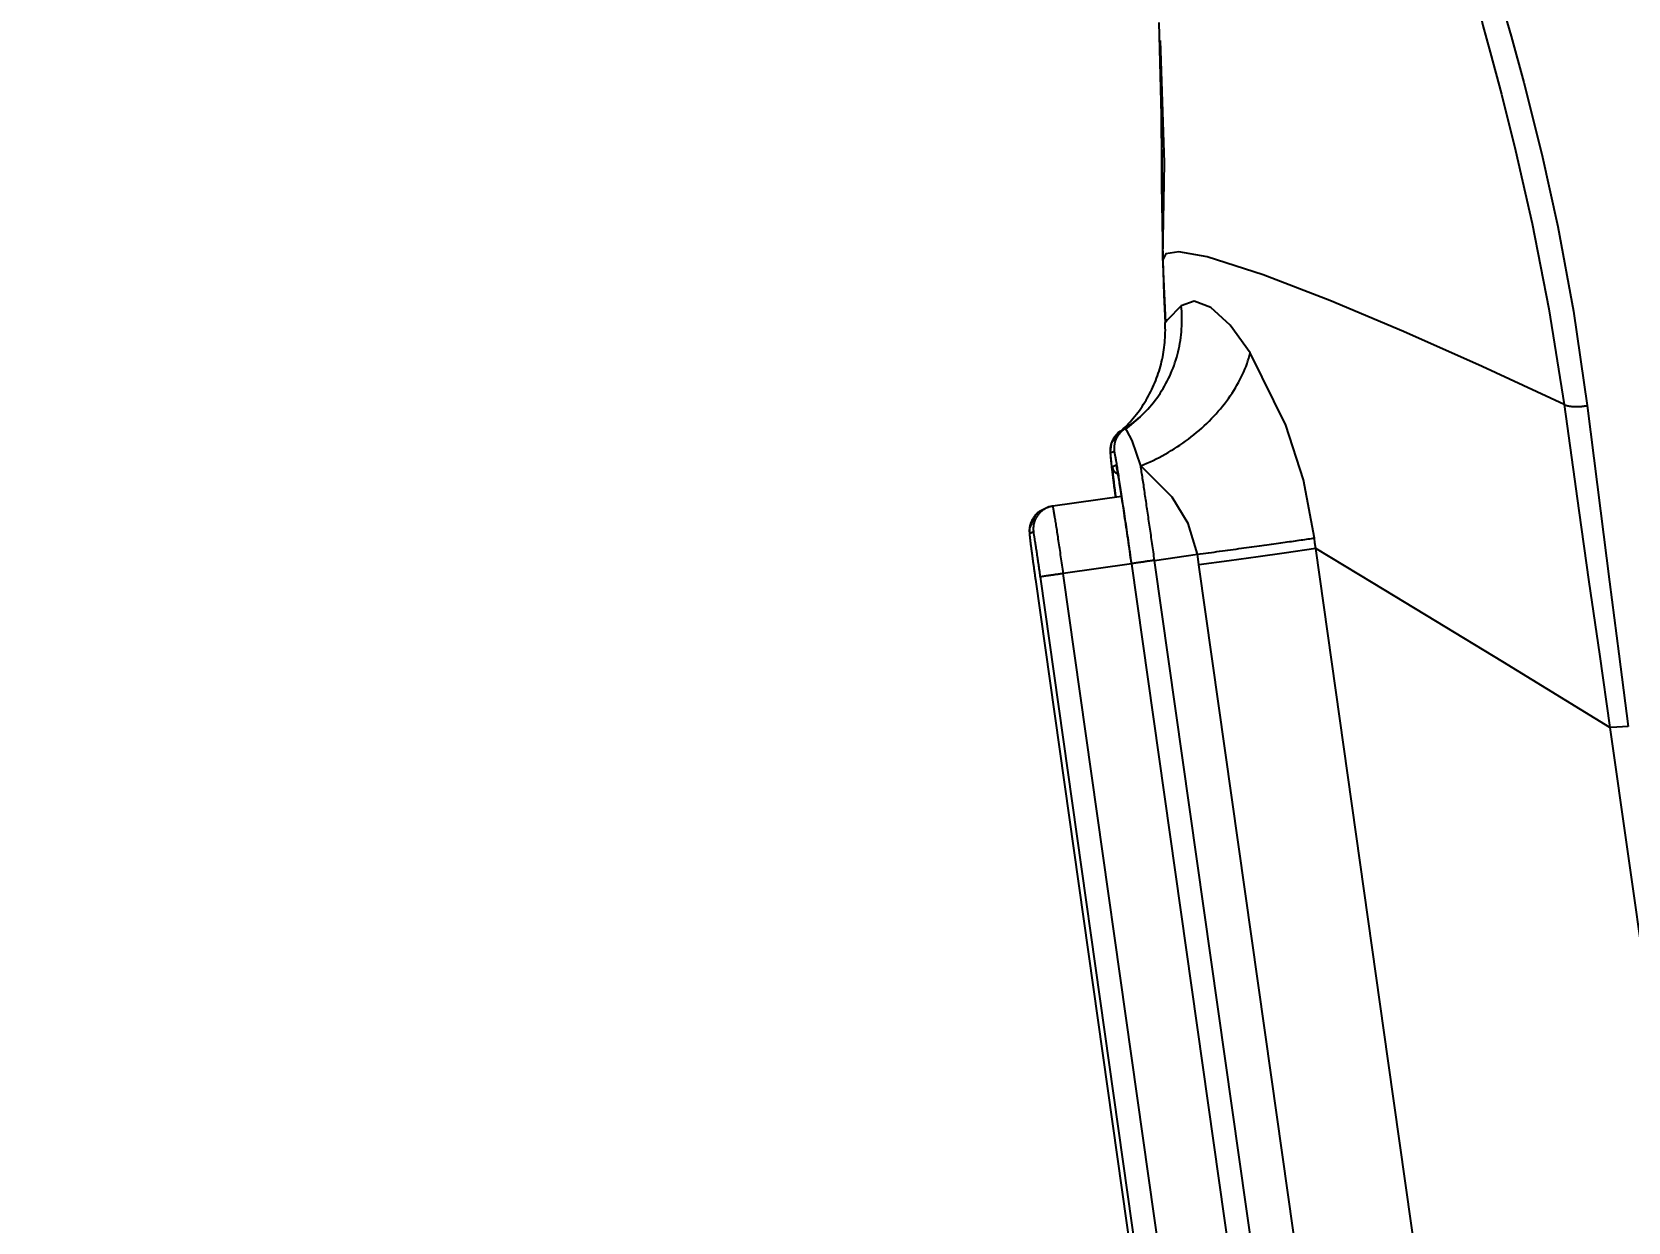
# Model space of a CAD drawing. Extents: x 5051 to 8526, y -300 to 2247.
# Drawn here: x 7197.17 to 7232.12, y 1172.83 to 1198.9 of the extents above; entities that cross this region are included whole.
import ezdxf

# ---------------------------------------------------------------- set-up
doc = ezdxf.new("R2010")
doc.units = 0
doc.header["$LTSCALE"] = 4
doc.header["$MEASUREMENT"] = 0
doc.header["$PDMODE"] = 3
doc.header["$PDSIZE"] = -10
doc.layers.get('0').update_dxf_attribs({"linetype": 'CONTINUOUS'})
doc.layers.get('DEFPOINTS').update_dxf_attribs({"linetype": 'CONTINUOUS'})
doc.layers.add('1', color=7, linetype='CONTINUOUS', true_color=0xffffff)
doc.styles.add('Daelim Dimension', font='NanumGothic.ttf')
doc.dimstyles.new('DEFAULT', dxfattribs={"dimscale": 2, "dimtxt": 2, "dimasz": 2, "dimexe": 0, "dimexo": 2, "dimgap": 1, "dimtad": 1, "dimdec": 1, "dimzin": 9, "dimdsep": 46, "dimtxsty": 'Daelim Dimension', "dimcen": 0.5, "dimclrd": 252, "dimclre": 252, "dimclrt": 3, "dimadec": 1, "dimazin": 0, "dimtfac": 1, "dimtdec": 1, "dimtix": 1, "dimtmove": 0, "dimatfit": 3, "dimfxl": 1, "dimtolj": 1, "dimtzin": 1, "dimlwd": 9, "dimlwe": 9, "dimarcsym": 0})

# ---------------------------------------------------------------- blocks, each defined once
blk = doc.blocks.new('*D13')
at = {"color": 5, "lineweight": 9, "ltscale": 0.5, "transparency": 16777216}
for p, q in [((7201.167, 1456.886), (7561.306, 1456.886)), ((7559.306, 1448.886), (7559.306, 360.442)), ((7359.221, 352.442), (7561.306, 352.442))]:
    blk.add_line(p, q, dxfattribs=at)
at = {"color": 5, "ltscale": 0.5, "transparency": 16777216}
for points in [[(7557.973, 1448.886), (7560.639, 1448.886), (7559.306, 1456.886)], [(7557.973, 360.442), (7560.639, 360.442), (7559.306, 352.442)]]:
    blk.add_solid(points, dxfattribs=at)
at = {"layer": 'DEFPOINTS', "color": 0, "ltscale": 0.5, "transparency": 16777216}
for p in [(7197.167, 1456.886), (7355.221, 352.442), (7559.306, 352.442)]:
    blk.add_point(p, dxfattribs=at)
at = {"color": 7, "ltscale": 0.5, "transparency": 16777216, "insert": (7543.601, 904.664), "char_height": 20, "attachment_point": 5, "rotation": 90, "style": 'Daelim Dimension'}
blk.add_mtext('\\A1;(1100)', dxfattribs=at)

msp = doc.modelspace()

# ---------------------------------------------------------------- linework, layer by layer
at = {"layer": '1', "color": 7, "linetype": 'Continuous'}
for p, q in [((7220.87, 1189.714), (7220.784, 1189.672)), ((7220.826, 1189.375), (7220.912, 1189.417)), ((7219.375, 1188.468), (7219.289, 1188.425)), ((7221.031, 1188.727), (7219.525, 1188.514)), ((7219.1, 1187.948), (7219.014, 1187.906)), ((7221.752, 1187.326), (7222.691, 1187.459)), ((7221.248, 1187.249), (7219.753, 1187.037)), ((7221.247, 1187.252), (7224.89, 1161.508)), ((7224.894, 1161.51), (7221.251, 1187.253)), ((7225.395, 1161.583), (7221.752, 1187.326)), ((7219.141, 1186.91), (7222.784, 1161.167)), ((7222.895, 1161.221), (7219.252, 1186.964)), ((7223.396, 1161.294), (7219.753, 1187.037)), ((7231.725, 1183.668), (7246.81, 1077.066))]:
    msp.add_line(p, q, dxfattribs=at)
for points in [[(7221.847, 1199.109, 0), (7221.903, 1196.785, 0), (7221.918, 1194.964, 0)], [(7228.892, 1199.282, 0), (7228.942, 1199.045, 0), (7229.099, 1198.458, 0), (7229.346, 1197.538, 0), (7229.657, 1196.306, 0), (7230.021, 1194.708, 0), (7230.387, 1192.836, 0), (7230.719, 1190.741, 0)], [(7229.44, 1199.232, 0), (7229.562, 1198.812, 0), (7229.84, 1197.799, 0), (7230.233, 1196.229, 0), (7230.582, 1194.642, 0), (7230.925, 1192.789, 0), (7231.226, 1190.719, 0)], [(7221.871, 1198.715, 0), (7221.963, 1196.038, 0), (7221.927, 1193.939, 0)], [(7221.893, 1197.59, 0), (7221.904, 1195.545, 0), (7221.93, 1193.914, 0)], [(7230.719, 1190.741, 0), (7228.924, 1191.576, 0), (7227.206, 1192.343, 0), (7225.591, 1193.023, 0), (7224.129, 1193.585, 0), (7222.907, 1193.974, 0), (7222.286, 1194.087, 0), (7222.001, 1194.042, 0), (7221.93, 1193.914, 0)], [(7221.926, 1193.966, 0), (7221.994, 1192.541, 0)], [(7221.93, 1193.914, 0), (7221.955, 1193.141, 0), (7221.983, 1192.528, 0)], [(7223.846, 1191.872, 0), (7223.406, 1192.478, 0), (7222.985, 1192.865, 0), (7222.619, 1193.007, 0), (7222.335, 1192.904, 0)], [(7221.088, 1190.2, 0), (7221.139, 1190.235, 0), (7221.19, 1190.271, 0), (7221.239, 1190.308, 0), (7221.288, 1190.346, 0), (7221.336, 1190.385, 0), (7221.383, 1190.426, 0), (7221.429, 1190.467, 0), (7221.474, 1190.509, 0), (7221.518, 1190.553, 0), (7221.562, 1190.597, 0), (7221.604, 1190.642, 0), (7221.645, 1190.689, 0), (7221.685, 1190.736, 0), (7221.725, 1190.784, 0), (7221.763, 1190.833, 0), (7221.8, 1190.883, 0), (7221.836, 1190.933, 0), (7221.871, 1190.985, 0), (7221.905, 1191.037, 0), (7221.937, 1191.09, 0), (7221.969, 1191.144, 0), (7221.999, 1191.198, 0), (7222.029, 1191.253, 0), (7222.056, 1191.309, 0), (7222.083, 1191.365, 0), (7222.109, 1191.422, 0), (7222.133, 1191.48, 0), (7222.156, 1191.538, 0), (7222.178, 1191.597, 0), (7222.199, 1191.656, 0), (7222.218, 1191.716, 0), (7222.236, 1191.776, 0), (7222.253, 1191.837, 0), (7222.268, 1191.898, 0), (7222.282, 1191.959, 0), (7222.295, 1192.021, 0), (7222.307, 1192.083, 0), (7222.317, 1192.145, 0), (7222.326, 1192.208, 0), (7222.333, 1192.27, 0), (7222.34, 1192.333, 0), (7222.344, 1192.397, 0), (7222.348, 1192.46, 0), (7222.35, 1192.523, 0), (7222.351, 1192.587, 0), (7222.35, 1192.65, 0), (7222.349, 1192.714, 0), (7222.346, 1192.777, 0), (7222.341, 1192.841, 0), (7222.335, 1192.904, 0)], [(7222.335, 1192.904, 0), (7222.038, 1192.593, 0), (7221.983, 1192.528, 0)], [(7220.988, 1190.135, 0), (7221.028, 1190.171, 0), (7221.067, 1190.208, 0), (7221.105, 1190.246, 0), (7221.143, 1190.284, 0), (7221.18, 1190.323, 0), (7221.216, 1190.362, 0), (7221.251, 1190.402, 0), (7221.286, 1190.443, 0), (7221.32, 1190.484, 0), (7221.354, 1190.526, 0), (7221.386, 1190.569, 0), (7221.418, 1190.612, 0), (7221.449, 1190.656, 0), (7221.479, 1190.7, 0), (7221.509, 1190.745, 0), (7221.537, 1190.79, 0), (7221.565, 1190.836, 0), (7221.592, 1190.882, 0), (7221.618, 1190.929, 0), (7221.644, 1190.976, 0), (7221.668, 1191.024, 0), (7221.692, 1191.072, 0), (7221.715, 1191.12, 0), (7221.736, 1191.169, 0), (7221.758, 1191.219, 0), (7221.778, 1191.268, 0), (7221.797, 1191.318, 0), (7221.815, 1191.369, 0), (7221.833, 1191.419, 0), (7221.849, 1191.47, 0), (7221.865, 1191.522, 0), (7221.88, 1191.573, 0), (7221.893, 1191.625, 0), (7221.906, 1191.677, 0), (7221.918, 1191.729, 0), (7221.929, 1191.782, 0), (7221.939, 1191.834, 0), (7221.948, 1191.887, 0), (7221.956, 1191.94, 0), (7221.964, 1191.993, 0), (7221.97, 1192.046, 0), (7221.975, 1192.1, 0), (7221.98, 1192.153, 0), (7221.983, 1192.207, 0), (7221.985, 1192.26, 0), (7221.987, 1192.314, 0), (7221.988, 1192.367, 0), (7221.987, 1192.421, 0), (7221.986, 1192.475, 0), (7221.983, 1192.528, 0)], [(7221.983, 1192.528, 0), (7221.983, 1192.529, 0), (7221.983, 1192.531, 0), (7221.985, 1192.538, 0)], [(7221.448, 1189.397, 0), (7221.516, 1189.424, 0), (7221.584, 1189.453, 0), (7221.652, 1189.484, 0), (7221.72, 1189.515, 0), (7221.787, 1189.548, 0), (7221.854, 1189.582, 0), (7221.921, 1189.617, 0), (7221.987, 1189.654, 0), (7222.052, 1189.691, 0), (7222.117, 1189.73, 0), (7222.182, 1189.77, 0), (7222.245, 1189.811, 0), (7222.308, 1189.853, 0), (7222.371, 1189.896, 0), (7222.432, 1189.94, 0), (7222.493, 1189.985, 0), (7222.553, 1190.032, 0), (7222.612, 1190.079, 0), (7222.67, 1190.126, 0), (7222.727, 1190.175, 0), (7222.783, 1190.225, 0), (7222.838, 1190.275, 0), (7222.893, 1190.326, 0), (7222.946, 1190.378, 0), (7222.998, 1190.431, 0), (7223.048, 1190.484, 0), (7223.098, 1190.538, 0), (7223.146, 1190.593, 0), (7223.193, 1190.648, 0), (7223.239, 1190.703, 0), (7223.283, 1190.759, 0), (7223.327, 1190.816, 0), (7223.368, 1190.873, 0), (7223.409, 1190.93, 0), (7223.448, 1190.988, 0), (7223.485, 1191.046, 0), (7223.521, 1191.105, 0), (7223.556, 1191.163, 0), (7223.589, 1191.222, 0), (7223.62, 1191.281, 0), (7223.65, 1191.34, 0), (7223.678, 1191.399, 0), (7223.705, 1191.459, 0), (7223.73, 1191.518, 0), (7223.754, 1191.577, 0), (7223.776, 1191.636, 0), (7223.796, 1191.695, 0), (7223.814, 1191.754, 0), (7223.831, 1191.813, 0), (7223.846, 1191.872, 0)], [(7225.252, 1187.815, 0), (7225.011, 1189.089, 0), (7224.629, 1190.287, 0), (7223.846, 1191.872, 0)], [(7230.719, 1190.741, 0), (7230.726, 1190.738, 0), (7230.733, 1190.735, 0), (7230.74, 1190.733, 0), (7230.748, 1190.73, 0), (7230.756, 1190.727, 0), (7230.763, 1190.724, 0), (7230.772, 1190.722, 0), (7230.78, 1190.72, 0), (7230.788, 1190.717, 0), (7230.797, 1190.715, 0), (7230.806, 1190.713, 0), (7230.815, 1190.711, 0), (7230.824, 1190.709, 0), (7230.833, 1190.707, 0), (7230.843, 1190.706, 0), (7230.852, 1190.704, 0), (7230.862, 1190.703, 0), (7230.872, 1190.701, 0), (7230.882, 1190.7, 0), (7230.892, 1190.699, 0), (7230.903, 1190.698, 0), (7230.913, 1190.697, 0), (7230.923, 1190.696, 0), (7230.934, 1190.696, 0), (7230.945, 1190.695, 0), (7230.956, 1190.695, 0), (7230.966, 1190.695, 0), (7230.977, 1190.694, 0), (7230.988, 1190.694, 0), (7230.999, 1190.694, 0), (7231.011, 1190.694, 0), (7231.022, 1190.695, 0), (7231.033, 1190.695, 0), (7231.044, 1190.696, 0), (7231.056, 1190.696, 0), (7231.067, 1190.697, 0), (7231.078, 1190.698, 0), (7231.09, 1190.699, 0), (7231.101, 1190.7, 0), (7231.113, 1190.701, 0), (7231.124, 1190.702, 0), (7231.136, 1190.704, 0), (7231.147, 1190.705, 0), (7231.159, 1190.707, 0), (7231.17, 1190.709, 0), (7231.181, 1190.71, 0), (7231.193, 1190.712, 0), (7231.204, 1190.715, 0), (7231.215, 1190.717, 0), (7231.226, 1190.719, 0)], [(7230.719, 1190.741, 0), (7231.044, 1188.416, 0), (7231.265, 1186.856, 0), (7231.493, 1185.268, 0), (7231.725, 1183.668, 0)], [(7231.226, 1190.719, 0), (7231.517, 1188.408, 0), (7231.714, 1186.857, 0), (7231.916, 1185.277, 0), (7232.121, 1183.685, 0)], [(7221.088, 1190.2, 0), (7221.079, 1190.194, 0), (7221.07, 1190.188, 0), (7221.061, 1190.181, 0), (7221.052, 1190.174, 0), (7221.043, 1190.167, 0), (7221.035, 1190.159, 0), (7221.026, 1190.152, 0), (7221.018, 1190.144, 0), (7221.01, 1190.136, 0), (7221.002, 1190.128, 0), (7220.995, 1190.12, 0), (7220.987, 1190.111, 0), (7220.98, 1190.103, 0), (7220.973, 1190.094, 0), (7220.966, 1190.085, 0), (7220.959, 1190.076, 0), (7220.953, 1190.067, 0), (7220.947, 1190.058, 0), (7220.94, 1190.048, 0), (7220.935, 1190.039, 0), (7220.929, 1190.029, 0), (7220.924, 1190.019, 0), (7220.918, 1190.009, 0), (7220.913, 1189.999, 0), (7220.909, 1189.989, 0), (7220.904, 1189.978, 0), (7220.9, 1189.968, 0), (7220.896, 1189.957, 0), (7220.892, 1189.947, 0), (7220.889, 1189.936, 0), (7220.885, 1189.925, 0), (7220.882, 1189.915, 0), (7220.879, 1189.904, 0), (7220.877, 1189.893, 0), (7220.874, 1189.882, 0), (7220.872, 1189.871, 0), (7220.871, 1189.859, 0), (7220.869, 1189.848, 0), (7220.868, 1189.837, 0), (7220.867, 1189.826, 0), (7220.866, 1189.815, 0), (7220.865, 1189.804, 0), (7220.865, 1189.792, 0), (7220.865, 1189.781, 0), (7220.865, 1189.77, 0), (7220.865, 1189.759, 0), (7220.866, 1189.747, 0), (7220.867, 1189.736, 0), (7220.868, 1189.725, 0), (7220.87, 1189.714, 0)], [(7221.088, 1190.2, 0), (7221.019, 1190.155, 0), (7220.988, 1190.135, 0)], [(7221.448, 1189.396, 0), (7221.259, 1189.95, 0), (7221.146, 1190.169, 0), (7221.114, 1190.2, 0), (7221.088, 1190.2, 0)], [(7221.433, 1190.471, 0), (7221.097, 1190.188, 0)], [(7220.977, 1190.133, 0), (7220.798, 1189.88, 0), (7220.778, 1189.7, 0), (7220.799, 1189.481, 0)], [(7221.002, 1190.158, 0), (7220.993, 1190.152, 0), (7220.984, 1190.145, 0), (7220.975, 1190.139, 0), (7220.966, 1190.132, 0), (7220.957, 1190.125, 0), (7220.949, 1190.117, 0), (7220.94, 1190.11, 0), (7220.932, 1190.102, 0), (7220.924, 1190.094, 0), (7220.916, 1190.086, 0), (7220.908, 1190.078, 0), (7220.901, 1190.069, 0), (7220.894, 1190.061, 0), (7220.887, 1190.052, 0), (7220.88, 1190.043, 0), (7220.873, 1190.034, 0), (7220.867, 1190.025, 0), (7220.86, 1190.016, 0), (7220.854, 1190.006, 0), (7220.848, 1189.996, 0), (7220.843, 1189.987, 0), (7220.837, 1189.977, 0), (7220.832, 1189.967, 0), (7220.827, 1189.957, 0), (7220.823, 1189.946, 0), (7220.818, 1189.936, 0), (7220.814, 1189.926, 0), (7220.81, 1189.915, 0), (7220.806, 1189.905, 0), (7220.802, 1189.894, 0), (7220.799, 1189.883, 0), (7220.796, 1189.872, 0), (7220.793, 1189.861, 0), (7220.791, 1189.851, 0), (7220.788, 1189.84, 0), (7220.786, 1189.828, 0), (7220.784, 1189.817, 0), (7220.783, 1189.806, 0), (7220.781, 1189.795, 0), (7220.78, 1189.784, 0), (7220.78, 1189.773, 0), (7220.779, 1189.761, 0), (7220.779, 1189.75, 0), (7220.779, 1189.739, 0), (7220.779, 1189.728, 0), (7220.779, 1189.716, 0), (7220.78, 1189.705, 0), (7220.781, 1189.694, 0), (7220.782, 1189.683, 0), (7220.784, 1189.672, 0)], [(7220.988, 1190.135, 0), (7220.981, 1190.133, 0), (7220.981, 1190.134, 0), (7220.981, 1190.136, 0), (7221.002, 1190.158, 0)], [(7220.784, 1189.672, 0), (7220.783, 1189.671, 0), (7220.783, 1189.671, 0), (7220.783, 1189.671, 0), (7220.783, 1189.67, 0), (7220.783, 1189.669, 0), (7220.783, 1189.668, 0), (7220.782, 1189.667, 0), (7220.782, 1189.666, 0), (7220.782, 1189.665, 0), (7220.782, 1189.663, 0), (7220.782, 1189.662, 0), (7220.782, 1189.66, 0), (7220.782, 1189.658, 0), (7220.782, 1189.656, 0), (7220.782, 1189.654, 0), (7220.782, 1189.652, 0), (7220.783, 1189.649, 0), (7220.783, 1189.647, 0), (7220.783, 1189.644, 0), (7220.783, 1189.641, 0), (7220.783, 1189.638, 0), (7220.783, 1189.635, 0), (7220.784, 1189.632, 0), (7220.784, 1189.628, 0), (7220.784, 1189.625, 0), (7220.784, 1189.621, 0), (7220.785, 1189.617, 0), (7220.785, 1189.613, 0), (7220.785, 1189.609, 0), (7220.786, 1189.605, 0), (7220.786, 1189.6, 0), (7220.786, 1189.596, 0), (7220.787, 1189.591, 0), (7220.787, 1189.586, 0), (7220.788, 1189.581, 0), (7220.788, 1189.576, 0), (7220.789, 1189.571, 0), (7220.789, 1189.566, 0), (7220.79, 1189.56, 0), (7220.79, 1189.555, 0), (7220.791, 1189.549, 0), (7220.791, 1189.543, 0), (7220.792, 1189.537, 0), (7220.793, 1189.531, 0), (7220.793, 1189.524, 0), (7220.794, 1189.518, 0), (7220.795, 1189.511, 0), (7220.795, 1189.505, 0), (7220.796, 1189.498, 0), (7220.797, 1189.491, 0)], [(7220.894, 1189.612, 0), (7220.893, 1189.616, 0), (7220.892, 1189.62, 0), (7220.891, 1189.624, 0), (7220.891, 1189.628, 0), (7220.89, 1189.632, 0), (7220.889, 1189.636, 0), (7220.889, 1189.639, 0), (7220.888, 1189.643, 0), (7220.887, 1189.646, 0), (7220.886, 1189.649, 0), (7220.886, 1189.653, 0), (7220.885, 1189.656, 0), (7220.885, 1189.659, 0), (7220.884, 1189.662, 0), (7220.883, 1189.665, 0), (7220.883, 1189.668, 0), (7220.882, 1189.67, 0), (7220.882, 1189.673, 0), (7220.881, 1189.676, 0), (7220.881, 1189.678, 0), (7220.88, 1189.681, 0), (7220.879, 1189.683, 0), (7220.879, 1189.685, 0), (7220.878, 1189.687, 0), (7220.878, 1189.689, 0), (7220.878, 1189.691, 0), (7220.877, 1189.693, 0), (7220.877, 1189.695, 0), (7220.876, 1189.697, 0), (7220.876, 1189.698, 0), (7220.875, 1189.7, 0), (7220.875, 1189.702, 0), (7220.875, 1189.703, 0), (7220.874, 1189.704, 0), (7220.874, 1189.705, 0), (7220.873, 1189.707, 0), (7220.873, 1189.708, 0), (7220.873, 1189.709, 0), (7220.872, 1189.71, 0), (7220.872, 1189.71, 0), (7220.872, 1189.711, 0), (7220.872, 1189.712, 0), (7220.871, 1189.712, 0), (7220.871, 1189.713, 0), (7220.871, 1189.713, 0), (7220.871, 1189.713, 0), (7220.87, 1189.714, 0), (7220.87, 1189.714, 0), (7220.87, 1189.714, 0), (7220.87, 1189.714, 0)], [(7221.251, 1187.253, 0), (7221.242, 1187.317, 0), (7221.233, 1187.38, 0), (7221.224, 1187.443, 0), (7221.215, 1187.506, 0), (7221.206, 1187.569, 0), (7221.197, 1187.631, 0), (7221.188, 1187.694, 0), (7221.179, 1187.756, 0), (7221.17, 1187.817, 0), (7221.161, 1187.879, 0), (7221.152, 1187.939, 0), (7221.144, 1188, 0), (7221.135, 1188.06, 0), (7221.126, 1188.119, 0), (7221.118, 1188.178, 0), (7221.109, 1188.236, 0), (7221.101, 1188.294, 0), (7221.092, 1188.351, 0), (7221.084, 1188.407, 0), (7221.076, 1188.462, 0), (7221.067, 1188.517, 0), (7221.059, 1188.57, 0), (7221.051, 1188.623, 0), (7221.044, 1188.675, 0), (7221.036, 1188.726, 0), (7221.028, 1188.776, 0), (7221.021, 1188.825, 0), (7221.013, 1188.873, 0), (7221.006, 1188.92, 0), (7220.999, 1188.966, 0), (7220.992, 1189.011, 0), (7220.986, 1189.054, 0), (7220.979, 1189.097, 0), (7220.972, 1189.138, 0), (7220.966, 1189.178, 0), (7220.96, 1189.217, 0), (7220.954, 1189.254, 0), (7220.948, 1189.29, 0), (7220.943, 1189.325, 0), (7220.937, 1189.358, 0), (7220.932, 1189.39, 0), (7220.927, 1189.421, 0), (7220.922, 1189.45, 0), (7220.917, 1189.477, 0), (7220.913, 1189.504, 0), (7220.909, 1189.528, 0), (7220.905, 1189.552, 0), (7220.901, 1189.573, 0), (7220.897, 1189.594, 0), (7220.894, 1189.612, 0)], [(7220.797, 1189.491, 0), (7220.798, 1189.481, 0), (7220.799, 1189.471, 0), (7220.8, 1189.46, 0), (7220.802, 1189.449, 0), (7220.803, 1189.439, 0), (7220.804, 1189.427, 0), (7220.805, 1189.416, 0), (7220.807, 1189.404, 0), (7220.808, 1189.392, 0), (7220.81, 1189.38, 0), (7220.811, 1189.367, 0), (7220.812, 1189.355, 0), (7220.814, 1189.342, 0), (7220.816, 1189.328, 0), (7220.817, 1189.315, 0), (7220.819, 1189.301, 0), (7220.82, 1189.287, 0), (7220.822, 1189.273, 0), (7220.824, 1189.259, 0), (7220.826, 1189.244, 0), (7220.828, 1189.229, 0), (7220.829, 1189.214, 0), (7220.831, 1189.199, 0), (7220.833, 1189.184, 0), (7220.835, 1189.168, 0), (7220.837, 1189.152, 0), (7220.839, 1189.136, 0), (7220.841, 1189.119, 0), (7220.843, 1189.103, 0), (7220.845, 1189.086, 0), (7220.847, 1189.069, 0), (7220.85, 1189.051, 0), (7220.852, 1189.034, 0), (7220.854, 1189.016, 0), (7220.856, 1188.998, 0), (7220.859, 1188.98, 0), (7220.861, 1188.962, 0), (7220.863, 1188.944, 0), (7220.866, 1188.925, 0), (7220.868, 1188.906, 0), (7220.871, 1188.887, 0), (7220.873, 1188.868, 0), (7220.876, 1188.848, 0), (7220.878, 1188.829, 0), (7220.881, 1188.809, 0), (7220.883, 1188.789, 0), (7220.886, 1188.769, 0), (7220.889, 1188.748, 0), (7220.891, 1188.728, 0), (7220.894, 1188.707, 0)], [(7220.826, 1189.375, 0), (7220.825, 1189.374, 0), (7220.825, 1189.373, 0), (7220.825, 1189.371, 0), (7220.824, 1189.369, 0), (7220.824, 1189.367, 0), (7220.824, 1189.363, 0), (7220.824, 1189.359, 0), (7220.825, 1189.355, 0), (7220.825, 1189.35, 0), (7220.825, 1189.345, 0), (7220.826, 1189.339, 0), (7220.826, 1189.332, 0), (7220.827, 1189.325, 0), (7220.827, 1189.317, 0), (7220.828, 1189.309, 0), (7220.829, 1189.301, 0), (7220.83, 1189.291, 0), (7220.831, 1189.282, 0), (7220.832, 1189.271, 0), (7220.833, 1189.26, 0), (7220.834, 1189.249, 0), (7220.835, 1189.237, 0), (7220.836, 1189.225, 0), (7220.838, 1189.212, 0), (7220.839, 1189.198, 0), (7220.841, 1189.184, 0), (7220.842, 1189.17, 0), (7220.844, 1189.155, 0), (7220.846, 1189.14, 0), (7220.848, 1189.124, 0), (7220.85, 1189.107, 0), (7220.852, 1189.09, 0), (7220.854, 1189.073, 0), (7220.856, 1189.055, 0), (7220.858, 1189.037, 0), (7220.86, 1189.018, 0), (7220.863, 1188.999, 0), (7220.865, 1188.979, 0), (7220.868, 1188.959, 0), (7220.87, 1188.938, 0), (7220.873, 1188.917, 0), (7220.875, 1188.895, 0), (7220.878, 1188.873, 0), (7220.881, 1188.851, 0), (7220.884, 1188.828, 0), (7220.887, 1188.805, 0), (7220.89, 1188.781, 0), (7220.893, 1188.757, 0), (7220.896, 1188.733, 0), (7220.899, 1188.708, 0)], [(7220.826, 1189.375, 0), (7220.826, 1189.37, 0), (7220.827, 1189.366, 0), (7220.828, 1189.362, 0), (7220.829, 1189.358, 0), (7220.83, 1189.354, 0), (7220.831, 1189.349, 0), (7220.832, 1189.345, 0), (7220.833, 1189.341, 0), (7220.835, 1189.337, 0), (7220.836, 1189.333, 0), (7220.838, 1189.329, 0), (7220.839, 1189.325, 0), (7220.841, 1189.321, 0), (7220.843, 1189.317, 0), (7220.844, 1189.314, 0), (7220.846, 1189.31, 0), (7220.848, 1189.306, 0), (7220.851, 1189.302, 0), (7220.853, 1189.299, 0), (7220.855, 1189.295, 0), (7220.857, 1189.291, 0), (7220.86, 1189.288, 0), (7220.862, 1189.284, 0), (7220.865, 1189.281, 0), (7220.867, 1189.278, 0), (7220.87, 1189.274, 0), (7220.873, 1189.271, 0), (7220.876, 1189.268, 0), (7220.879, 1189.265, 0), (7220.882, 1189.262, 0), (7220.885, 1189.259, 0), (7220.888, 1189.256, 0), (7220.891, 1189.253, 0), (7220.894, 1189.25, 0), (7220.897, 1189.247, 0), (7220.901, 1189.245, 0), (7220.904, 1189.242, 0), (7220.908, 1189.24, 0), (7220.911, 1189.237, 0), (7220.915, 1189.235, 0), (7220.918, 1189.233, 0), (7220.922, 1189.23, 0), (7220.926, 1189.228, 0), (7220.929, 1189.226, 0), (7220.933, 1189.224, 0), (7220.937, 1189.222, 0), (7220.941, 1189.221, 0), (7220.945, 1189.219, 0), (7220.949, 1189.217, 0), (7220.953, 1189.216, 0)], [(7220.912, 1189.417, 0), (7220.912, 1189.416, 0), (7220.912, 1189.415, 0), (7220.912, 1189.414, 0), (7220.912, 1189.413, 0), (7220.913, 1189.412, 0), (7220.913, 1189.411, 0), (7220.913, 1189.41, 0), (7220.913, 1189.409, 0), (7220.913, 1189.408, 0), (7220.913, 1189.407, 0), (7220.914, 1189.406, 0), (7220.914, 1189.405, 0), (7220.914, 1189.404, 0), (7220.914, 1189.403, 0), (7220.914, 1189.402, 0), (7220.915, 1189.401, 0), (7220.915, 1189.4, 0), (7220.915, 1189.399, 0), (7220.915, 1189.398, 0), (7220.916, 1189.397, 0), (7220.916, 1189.396, 0), (7220.916, 1189.395, 0), (7220.916, 1189.394, 0), (7220.917, 1189.393, 0), (7220.917, 1189.392, 0), (7220.917, 1189.391, 0), (7220.917, 1189.39, 0), (7220.918, 1189.389, 0), (7220.918, 1189.388, 0), (7220.918, 1189.388, 0), (7220.918, 1189.387, 0), (7220.919, 1189.386, 0), (7220.919, 1189.385, 0), (7220.919, 1189.384, 0), (7220.92, 1189.383, 0), (7220.92, 1189.382, 0), (7220.92, 1189.381, 0), (7220.921, 1189.38, 0), (7220.921, 1189.379, 0), (7220.921, 1189.378, 0), (7220.922, 1189.377, 0), (7220.922, 1189.376, 0), (7220.922, 1189.375, 0), (7220.923, 1189.374, 0), (7220.923, 1189.373, 0), (7220.923, 1189.372, 0), (7220.924, 1189.372, 0), (7220.924, 1189.371, 0), (7220.924, 1189.37, 0), (7220.925, 1189.369, 0)], [(7221.247, 1187.252, 0), (7221.237, 1187.32, 0), (7221.228, 1187.388, 0), (7221.218, 1187.457, 0), (7221.208, 1187.525, 0), (7221.199, 1187.592, 0), (7221.189, 1187.66, 0), (7221.179, 1187.726, 0), (7221.17, 1187.793, 0), (7221.16, 1187.859, 0), (7221.151, 1187.924, 0), (7221.141, 1187.989, 0), (7221.132, 1188.053, 0), (7221.122, 1188.116, 0), (7221.113, 1188.178, 0), (7221.104, 1188.239, 0), (7221.095, 1188.299, 0), (7221.086, 1188.359, 0), (7221.078, 1188.417, 0), (7221.069, 1188.474, 0), (7221.061, 1188.529, 0), (7221.052, 1188.584, 0), (7221.044, 1188.637, 0), (7221.036, 1188.689, 0), (7221.029, 1188.739, 0), (7221.021, 1188.788, 0), (7221.014, 1188.835, 0), (7221.007, 1188.881, 0), (7221, 1188.925, 0), (7220.993, 1188.968, 0), (7220.987, 1189.008, 0), (7220.98, 1189.047, 0), (7220.974, 1189.085, 0), (7220.968, 1189.12, 0), (7220.963, 1189.154, 0), (7220.958, 1189.185, 0), (7220.953, 1189.215, 0), (7220.948, 1189.243, 0), (7220.943, 1189.269, 0), (7220.939, 1189.292, 0), (7220.935, 1189.314, 0), (7220.932, 1189.334, 0), (7220.928, 1189.352, 0), (7220.925, 1189.367, 0), (7220.922, 1189.381, 0), (7220.92, 1189.392, 0), (7220.918, 1189.401, 0), (7220.916, 1189.408, 0), (7220.914, 1189.413, 0), (7220.913, 1189.416, 0), (7220.912, 1189.417, 0)], [(7221.752, 1187.326, 0), (7221.745, 1187.372, 0), (7221.739, 1187.418, 0), (7221.732, 1187.464, 0), (7221.726, 1187.51, 0), (7221.719, 1187.556, 0), (7221.713, 1187.602, 0), (7221.706, 1187.647, 0), (7221.7, 1187.693, 0), (7221.693, 1187.739, 0), (7221.687, 1187.784, 0), (7221.68, 1187.829, 0), (7221.674, 1187.874, 0), (7221.667, 1187.919, 0), (7221.661, 1187.964, 0), (7221.654, 1188.009, 0), (7221.648, 1188.054, 0), (7221.641, 1188.098, 0), (7221.635, 1188.142, 0), (7221.629, 1188.186, 0), (7221.622, 1188.23, 0), (7221.616, 1188.274, 0), (7221.61, 1188.317, 0), (7221.603, 1188.36, 0), (7221.597, 1188.403, 0), (7221.591, 1188.445, 0), (7221.584, 1188.488, 0), (7221.578, 1188.53, 0), (7221.572, 1188.572, 0), (7221.566, 1188.613, 0), (7221.56, 1188.654, 0), (7221.554, 1188.695, 0), (7221.548, 1188.735, 0), (7221.542, 1188.776, 0), (7221.536, 1188.815, 0), (7221.53, 1188.855, 0), (7221.524, 1188.894, 0), (7221.518, 1188.932, 0), (7221.513, 1188.971, 0), (7221.507, 1189.009, 0), (7221.501, 1189.046, 0), (7221.496, 1189.083, 0), (7221.49, 1189.12, 0), (7221.485, 1189.156, 0), (7221.479, 1189.192, 0), (7221.474, 1189.227, 0), (7221.469, 1189.262, 0), (7221.463, 1189.296, 0), (7221.458, 1189.33, 0), (7221.453, 1189.364, 0), (7221.448, 1189.396, 0)], [(7222.691, 1187.459, 0), (7222.491, 1188.134, 0), (7222.137, 1188.709, 0), (7221.448, 1189.396, 0)], [(7219.375, 1188.468, 0), (7219.364, 1188.462, 0), (7219.353, 1188.456, 0), (7219.342, 1188.45, 0), (7219.331, 1188.443, 0), (7219.321, 1188.437, 0), (7219.31, 1188.43, 0), (7219.3, 1188.422, 0), (7219.29, 1188.415, 0), (7219.28, 1188.407, 0), (7219.27, 1188.399, 0), (7219.261, 1188.391, 0), (7219.252, 1188.382, 0), (7219.243, 1188.373, 0), (7219.234, 1188.364, 0), (7219.225, 1188.355, 0), (7219.217, 1188.346, 0), (7219.209, 1188.336, 0), (7219.201, 1188.326, 0), (7219.193, 1188.316, 0), (7219.186, 1188.306, 0), (7219.179, 1188.296, 0), (7219.172, 1188.285, 0), (7219.165, 1188.275, 0), (7219.159, 1188.264, 0), (7219.153, 1188.253, 0), (7219.147, 1188.242, 0), (7219.142, 1188.23, 0), (7219.137, 1188.219, 0), (7219.132, 1188.207, 0), (7219.127, 1188.196, 0), (7219.123, 1188.184, 0), (7219.119, 1188.172, 0), (7219.115, 1188.16, 0), (7219.112, 1188.148, 0), (7219.109, 1188.136, 0), (7219.106, 1188.123, 0), (7219.103, 1188.111, 0), (7219.101, 1188.099, 0), (7219.099, 1188.086, 0), (7219.098, 1188.074, 0), (7219.097, 1188.061, 0), (7219.096, 1188.049, 0), (7219.095, 1188.036, 0), (7219.095, 1188.024, 0), (7219.095, 1188.011, 0), (7219.095, 1187.998, 0), (7219.096, 1187.986, 0), (7219.097, 1187.973, 0), (7219.098, 1187.961, 0), (7219.1, 1187.948, 0)], [(7219.525, 1188.514, 0), (7219.522, 1188.513, 0), (7219.519, 1188.513, 0), (7219.515, 1188.512, 0), (7219.512, 1188.512, 0), (7219.509, 1188.511, 0), (7219.506, 1188.511, 0), (7219.503, 1188.51, 0), (7219.5, 1188.509, 0), (7219.497, 1188.509, 0), (7219.494, 1188.508, 0), (7219.491, 1188.507, 0), (7219.488, 1188.507, 0), (7219.485, 1188.506, 0), (7219.482, 1188.505, 0), (7219.478, 1188.505, 0), (7219.475, 1188.504, 0), (7219.472, 1188.503, 0), (7219.469, 1188.502, 0), (7219.466, 1188.502, 0), (7219.463, 1188.501, 0), (7219.46, 1188.5, 0), (7219.457, 1188.499, 0), (7219.454, 1188.498, 0), (7219.451, 1188.497, 0), (7219.448, 1188.496, 0), (7219.445, 1188.496, 0), (7219.442, 1188.495, 0), (7219.439, 1188.494, 0), (7219.436, 1188.493, 0), (7219.433, 1188.492, 0), (7219.43, 1188.491, 0), (7219.427, 1188.49, 0), (7219.424, 1188.488, 0), (7219.421, 1188.487, 0), (7219.418, 1188.486, 0), (7219.415, 1188.485, 0), (7219.413, 1188.484, 0), (7219.41, 1188.483, 0), (7219.407, 1188.482, 0), (7219.404, 1188.481, 0), (7219.401, 1188.479, 0), (7219.398, 1188.478, 0), (7219.395, 1188.477, 0), (7219.392, 1188.476, 0), (7219.389, 1188.474, 0), (7219.386, 1188.473, 0), (7219.384, 1188.472, 0), (7219.381, 1188.47, 0), (7219.378, 1188.469, 0), (7219.375, 1188.468, 0)], [(7219.514, 1188.511, 0), (7219.434, 1188.498, 0), (7219.375, 1188.468, 0)], [(7219.753, 1187.037, 0), (7219.747, 1187.084, 0), (7219.74, 1187.131, 0), (7219.734, 1187.177, 0), (7219.727, 1187.223, 0), (7219.72, 1187.27, 0), (7219.714, 1187.315, 0), (7219.707, 1187.361, 0), (7219.701, 1187.406, 0), (7219.694, 1187.451, 0), (7219.688, 1187.496, 0), (7219.681, 1187.54, 0), (7219.675, 1187.583, 0), (7219.668, 1187.626, 0), (7219.662, 1187.669, 0), (7219.656, 1187.711, 0), (7219.65, 1187.752, 0), (7219.644, 1187.792, 0), (7219.638, 1187.832, 0), (7219.632, 1187.871, 0), (7219.626, 1187.909, 0), (7219.621, 1187.946, 0), (7219.615, 1187.982, 0), (7219.61, 1188.017, 0), (7219.605, 1188.052, 0), (7219.599, 1188.085, 0), (7219.594, 1188.117, 0), (7219.589, 1188.148, 0), (7219.585, 1188.178, 0), (7219.58, 1188.207, 0), (7219.576, 1188.235, 0), (7219.571, 1188.262, 0), (7219.567, 1188.287, 0), (7219.563, 1188.311, 0), (7219.56, 1188.334, 0), (7219.556, 1188.356, 0), (7219.553, 1188.376, 0), (7219.549, 1188.395, 0), (7219.546, 1188.413, 0), (7219.543, 1188.429, 0), (7219.541, 1188.444, 0), (7219.538, 1188.457, 0), (7219.536, 1188.469, 0), (7219.534, 1188.48, 0), (7219.532, 1188.489, 0), (7219.53, 1188.497, 0), (7219.529, 1188.503, 0), (7219.527, 1188.508, 0), (7219.526, 1188.511, 0), (7219.525, 1188.513, 0), (7219.525, 1188.514, 0)], [(7219.289, 1188.425, 0), (7219.278, 1188.42, 0), (7219.267, 1188.414, 0), (7219.256, 1188.408, 0), (7219.245, 1188.401, 0), (7219.234, 1188.394, 0), (7219.224, 1188.387, 0), (7219.214, 1188.38, 0), (7219.204, 1188.373, 0), (7219.194, 1188.365, 0), (7219.184, 1188.357, 0), (7219.175, 1188.348, 0), (7219.165, 1188.34, 0), (7219.156, 1188.331, 0), (7219.148, 1188.322, 0), (7219.139, 1188.313, 0), (7219.131, 1188.304, 0), (7219.123, 1188.294, 0), (7219.115, 1188.284, 0), (7219.107, 1188.274, 0), (7219.1, 1188.264, 0), (7219.093, 1188.254, 0), (7219.086, 1188.243, 0), (7219.079, 1188.232, 0), (7219.073, 1188.222, 0), (7219.067, 1188.211, 0), (7219.061, 1188.199, 0), (7219.056, 1188.188, 0), (7219.051, 1188.177, 0), (7219.046, 1188.165, 0), (7219.041, 1188.153, 0), (7219.037, 1188.142, 0), (7219.033, 1188.13, 0), (7219.029, 1188.118, 0), (7219.026, 1188.106, 0), (7219.023, 1188.093, 0), (7219.02, 1188.081, 0), (7219.017, 1188.069, 0), (7219.015, 1188.056, 0), (7219.013, 1188.044, 0), (7219.012, 1188.032, 0), (7219.011, 1188.019, 0), (7219.01, 1188.007, 0), (7219.009, 1187.994, 0), (7219.009, 1187.981, 0), (7219.009, 1187.969, 0), (7219.009, 1187.956, 0), (7219.01, 1187.944, 0), (7219.011, 1187.931, 0), (7219.012, 1187.919, 0), (7219.014, 1187.906, 0)], [(7219.13, 1188.301, 0), (7219.012, 1188.035, 0), (7219.013, 1187.883, 0), (7219.044, 1187.626, 0)], [(7219.289, 1188.425, 0), (7219.189, 1188.366, 0), (7219.13, 1188.301, 0)], [(7219.014, 1187.906, 0), (7219.013, 1187.906, 0), (7219.013, 1187.906, 0), (7219.013, 1187.905, 0), (7219.013, 1187.904, 0), (7219.013, 1187.903, 0), (7219.013, 1187.902, 0), (7219.013, 1187.9, 0), (7219.013, 1187.898, 0), (7219.013, 1187.896, 0), (7219.013, 1187.894, 0), (7219.014, 1187.892, 0), (7219.014, 1187.889, 0), (7219.014, 1187.886, 0), (7219.014, 1187.883, 0), (7219.014, 1187.88, 0), (7219.015, 1187.876, 0), (7219.015, 1187.872, 0), (7219.015, 1187.868, 0), (7219.016, 1187.864, 0), (7219.016, 1187.859, 0), (7219.017, 1187.855, 0), (7219.017, 1187.85, 0), (7219.018, 1187.845, 0), (7219.018, 1187.84, 0), (7219.019, 1187.834, 0), (7219.02, 1187.828, 0), (7219.02, 1187.822, 0), (7219.021, 1187.816, 0), (7219.022, 1187.81, 0), (7219.022, 1187.803, 0), (7219.023, 1187.797, 0), (7219.024, 1187.79, 0), (7219.025, 1187.782, 0), (7219.026, 1187.775, 0), (7219.027, 1187.767, 0), (7219.028, 1187.76, 0), (7219.028, 1187.752, 0), (7219.029, 1187.744, 0), (7219.03, 1187.735, 0), (7219.032, 1187.727, 0), (7219.033, 1187.718, 0), (7219.034, 1187.709, 0), (7219.035, 1187.7, 0), (7219.036, 1187.691, 0), (7219.037, 1187.681, 0), (7219.038, 1187.672, 0), (7219.04, 1187.662, 0), (7219.041, 1187.652, 0), (7219.042, 1187.642, 0), (7219.043, 1187.632, 0)], [(7219.13, 1187.787, 0), (7219.129, 1187.794, 0), (7219.128, 1187.8, 0), (7219.127, 1187.806, 0), (7219.126, 1187.812, 0), (7219.125, 1187.818, 0), (7219.124, 1187.823, 0), (7219.123, 1187.829, 0), (7219.122, 1187.834, 0), (7219.121, 1187.84, 0), (7219.12, 1187.845, 0), (7219.12, 1187.85, 0), (7219.119, 1187.855, 0), (7219.118, 1187.86, 0), (7219.117, 1187.865, 0), (7219.116, 1187.869, 0), (7219.115, 1187.874, 0), (7219.115, 1187.878, 0), (7219.114, 1187.882, 0), (7219.113, 1187.886, 0), (7219.113, 1187.89, 0), (7219.112, 1187.894, 0), (7219.111, 1187.898, 0), (7219.111, 1187.901, 0), (7219.11, 1187.905, 0), (7219.109, 1187.908, 0), (7219.109, 1187.911, 0), (7219.108, 1187.914, 0), (7219.108, 1187.917, 0), (7219.107, 1187.92, 0), (7219.106, 1187.923, 0), (7219.106, 1187.925, 0), (7219.105, 1187.928, 0), (7219.105, 1187.93, 0), (7219.105, 1187.932, 0), (7219.104, 1187.934, 0), (7219.104, 1187.936, 0), (7219.103, 1187.938, 0), (7219.103, 1187.94, 0), (7219.103, 1187.941, 0), (7219.102, 1187.942, 0), (7219.102, 1187.944, 0), (7219.102, 1187.945, 0), (7219.101, 1187.946, 0), (7219.101, 1187.946, 0), (7219.101, 1187.947, 0), (7219.101, 1187.948, 0), (7219.1, 1187.948, 0), (7219.1, 1187.948, 0), (7219.1, 1187.948, 0), (7219.1, 1187.948, 0)], [(7219.252, 1186.964, 0), (7219.249, 1186.984, 0), (7219.247, 1187.003, 0), (7219.244, 1187.023, 0), (7219.241, 1187.042, 0), (7219.238, 1187.062, 0), (7219.236, 1187.081, 0), (7219.233, 1187.101, 0), (7219.23, 1187.12, 0), (7219.227, 1187.139, 0), (7219.225, 1187.158, 0), (7219.222, 1187.177, 0), (7219.219, 1187.196, 0), (7219.216, 1187.215, 0), (7219.214, 1187.234, 0), (7219.211, 1187.253, 0), (7219.208, 1187.271, 0), (7219.205, 1187.29, 0), (7219.203, 1187.308, 0), (7219.2, 1187.326, 0), (7219.197, 1187.344, 0), (7219.195, 1187.362, 0), (7219.192, 1187.38, 0), (7219.19, 1187.398, 0), (7219.187, 1187.415, 0), (7219.184, 1187.432, 0), (7219.182, 1187.449, 0), (7219.179, 1187.466, 0), (7219.177, 1187.483, 0), (7219.174, 1187.499, 0), (7219.172, 1187.516, 0), (7219.17, 1187.532, 0), (7219.167, 1187.548, 0), (7219.165, 1187.563, 0), (7219.162, 1187.578, 0), (7219.16, 1187.594, 0), (7219.158, 1187.608, 0), (7219.156, 1187.623, 0), (7219.153, 1187.637, 0), (7219.151, 1187.651, 0), (7219.149, 1187.665, 0), (7219.147, 1187.679, 0), (7219.145, 1187.692, 0), (7219.143, 1187.705, 0), (7219.141, 1187.718, 0), (7219.139, 1187.73, 0), (7219.137, 1187.742, 0), (7219.135, 1187.754, 0), (7219.133, 1187.765, 0), (7219.132, 1187.777, 0), (7219.13, 1187.787, 0)], [(7222.691, 1187.459, 0), (7222.752, 1187.468, 0), (7222.813, 1187.476, 0), (7222.874, 1187.484, 0), (7222.935, 1187.493, 0), (7222.996, 1187.501, 0), (7223.056, 1187.509, 0), (7223.117, 1187.518, 0), (7223.177, 1187.526, 0), (7223.238, 1187.534, 0), (7223.298, 1187.542, 0), (7223.357, 1187.551, 0), (7223.417, 1187.559, 0), (7223.476, 1187.567, 0), (7223.535, 1187.575, 0), (7223.594, 1187.583, 0), (7223.652, 1187.591, 0), (7223.71, 1187.599, 0), (7223.767, 1187.607, 0), (7223.824, 1187.615, 0), (7223.88, 1187.623, 0), (7223.936, 1187.63, 0), (7223.992, 1187.638, 0), (7224.047, 1187.646, 0), (7224.101, 1187.653, 0), (7224.155, 1187.661, 0), (7224.208, 1187.668, 0), (7224.261, 1187.675, 0), (7224.313, 1187.683, 0), (7224.364, 1187.69, 0), (7224.415, 1187.697, 0), (7224.465, 1187.704, 0), (7224.514, 1187.711, 0), (7224.562, 1187.717, 0), (7224.61, 1187.724, 0), (7224.657, 1187.731, 0), (7224.703, 1187.737, 0), (7224.748, 1187.743, 0), (7224.792, 1187.75, 0), (7224.836, 1187.756, 0), (7224.878, 1187.762, 0), (7224.92, 1187.768, 0), (7224.961, 1187.773, 0), (7225.001, 1187.779, 0), (7225.04, 1187.785, 0), (7225.077, 1187.79, 0), (7225.114, 1187.795, 0), (7225.15, 1187.8, 0), (7225.185, 1187.805, 0), (7225.219, 1187.81, 0), (7225.252, 1187.815, 0)], [(7225.281, 1187.585, 0), (7225.264, 1187.713, 0), (7225.252, 1187.815, 0)], [(7219.043, 1187.632, 0), (7219.045, 1187.621, 0), (7219.046, 1187.609, 0), (7219.048, 1187.598, 0), (7219.049, 1187.586, 0), (7219.051, 1187.574, 0), (7219.052, 1187.562, 0), (7219.054, 1187.549, 0), (7219.056, 1187.537, 0), (7219.057, 1187.524, 0), (7219.059, 1187.511, 0), (7219.061, 1187.498, 0), (7219.062, 1187.485, 0), (7219.064, 1187.472, 0), (7219.066, 1187.459, 0), (7219.068, 1187.445, 0), (7219.07, 1187.431, 0), (7219.071, 1187.418, 0), (7219.073, 1187.404, 0), (7219.075, 1187.39, 0), (7219.077, 1187.375, 0), (7219.079, 1187.361, 0), (7219.081, 1187.347, 0), (7219.083, 1187.332, 0), (7219.085, 1187.317, 0), (7219.087, 1187.303, 0), (7219.089, 1187.288, 0), (7219.091, 1187.273, 0), (7219.093, 1187.258, 0), (7219.095, 1187.242, 0), (7219.097, 1187.227, 0), (7219.099, 1187.212, 0), (7219.101, 1187.196, 0), (7219.104, 1187.181, 0), (7219.106, 1187.165, 0), (7219.108, 1187.15, 0), (7219.11, 1187.134, 0), (7219.112, 1187.118, 0), (7219.114, 1187.102, 0), (7219.117, 1187.087, 0), (7219.119, 1187.071, 0), (7219.121, 1187.055, 0), (7219.123, 1187.039, 0), (7219.126, 1187.023, 0), (7219.128, 1187.007, 0), (7219.13, 1186.991, 0), (7219.132, 1186.975, 0), (7219.135, 1186.958, 0), (7219.137, 1186.942, 0), (7219.139, 1186.926, 0), (7219.141, 1186.91, 0)], [(7222.722, 1187.227, 0), (7222.705, 1187.356, 0), (7222.691, 1187.459, 0)], [(7225.281, 1187.585, 0), (7224.592, 1187.485, 0), (7224.022, 1187.405, 0), (7223.388, 1187.318, 0), (7222.722, 1187.227, 0)], [(7228.892, 1162.084, 0), (7226.87, 1176.364, 0), (7225.281, 1187.585, 0)], [(7231.725, 1183.668, 0), (7229.376, 1185.101, 0), (7227.914, 1185.991, 0), (7226.536, 1186.827, 0), (7225.281, 1187.585, 0)], [(7221.752, 1187.326, 0), (7221.736, 1187.324, 0), (7221.721, 1187.322, 0), (7221.705, 1187.32, 0), (7221.69, 1187.318, 0), (7221.674, 1187.315, 0), (7221.659, 1187.313, 0), (7221.644, 1187.311, 0), (7221.629, 1187.309, 0), (7221.614, 1187.307, 0), (7221.599, 1187.305, 0), (7221.584, 1187.303, 0), (7221.569, 1187.3, 0), (7221.555, 1187.298, 0), (7221.541, 1187.296, 0), (7221.527, 1187.294, 0), (7221.513, 1187.292, 0), (7221.499, 1187.29, 0), (7221.486, 1187.288, 0), (7221.473, 1187.287, 0), (7221.46, 1187.285, 0), (7221.447, 1187.283, 0), (7221.435, 1187.281, 0), (7221.423, 1187.279, 0), (7221.411, 1187.278, 0), (7221.4, 1187.276, 0), (7221.389, 1187.274, 0), (7221.379, 1187.273, 0), (7221.368, 1187.271, 0), (7221.358, 1187.27, 0), (7221.349, 1187.269, 0), (7221.34, 1187.267, 0), (7221.331, 1187.266, 0), (7221.323, 1187.265, 0), (7221.315, 1187.264, 0), (7221.308, 1187.262, 0), (7221.301, 1187.261, 0), (7221.294, 1187.26, 0), (7221.288, 1187.259, 0), (7221.282, 1187.259, 0), (7221.277, 1187.258, 0), (7221.272, 1187.257, 0), (7221.268, 1187.256, 0), (7221.264, 1187.256, 0), (7221.261, 1187.255, 0), (7221.258, 1187.255, 0), (7221.255, 1187.254, 0), (7221.254, 1187.254, 0), (7221.252, 1187.254, 0), (7221.251, 1187.254, 0), (7221.251, 1187.253, 0)], [(7226.332, 1161.716, 0), (7224.31, 1176.002, 0), (7222.722, 1187.227, 0)], [(7219.753, 1187.037, 0), (7219.738, 1187.035, 0), (7219.722, 1187.033, 0), (7219.707, 1187.031, 0), (7219.691, 1187.029, 0), (7219.676, 1187.026, 0), (7219.661, 1187.024, 0), (7219.645, 1187.022, 0), (7219.63, 1187.02, 0), (7219.615, 1187.018, 0), (7219.6, 1187.016, 0), (7219.585, 1187.013, 0), (7219.571, 1187.011, 0), (7219.556, 1187.009, 0), (7219.542, 1187.007, 0), (7219.528, 1187.005, 0), (7219.514, 1187.003, 0), (7219.501, 1187.001, 0), (7219.487, 1186.999, 0), (7219.474, 1186.997, 0), (7219.461, 1186.996, 0), (7219.449, 1186.994, 0), (7219.436, 1186.992, 0), (7219.424, 1186.99, 0), (7219.413, 1186.989, 0), (7219.402, 1186.987, 0), (7219.391, 1186.985, 0), (7219.38, 1186.984, 0), (7219.37, 1186.982, 0), (7219.36, 1186.981, 0), (7219.35, 1186.979, 0), (7219.341, 1186.978, 0), (7219.333, 1186.977, 0), (7219.324, 1186.976, 0), (7219.316, 1186.974, 0), (7219.309, 1186.973, 0), (7219.302, 1186.972, 0), (7219.295, 1186.971, 0), (7219.289, 1186.97, 0), (7219.284, 1186.969, 0), (7219.278, 1186.969, 0), (7219.274, 1186.968, 0), (7219.269, 1186.967, 0), (7219.265, 1186.967, 0), (7219.262, 1186.966, 0), (7219.259, 1186.966, 0), (7219.257, 1186.965, 0), (7219.255, 1186.965, 0), (7219.254, 1186.965, 0), (7219.253, 1186.964, 0), (7219.252, 1186.964, 0)], [(7232.121, 1183.685, 0), (7231.878, 1183.672, 0), (7231.725, 1183.668, 0)]]:
    msp.add_polyline3d(points, dxfattribs=at)

# ---------------------------------------------------------------- dimensions: what is measured, and where the dimension line sits
at = {"color": 5, "ltscale": 0.5}
dim = msp.add_linear_dim(base=(7559.306, 352.442), p1=(7197.167, 1456.886), p2=(7355.221, 352.442), angle=90, text='(1100)', dimstyle='DEFAULT', override={"dimtxt": 10, "dimasz": 4, "dimexe": 1, "dimdec": 0, "dimclrd": 5, "dimclre": 5, "dimclrt": 7}, dxfattribs=at)
dim.commit()
dim.dimension.update_dxf_attribs({"geometry": '*D13', "text_midpoint": (7543.601, 904.664)})

doc.saveas('drawing.dxf')
